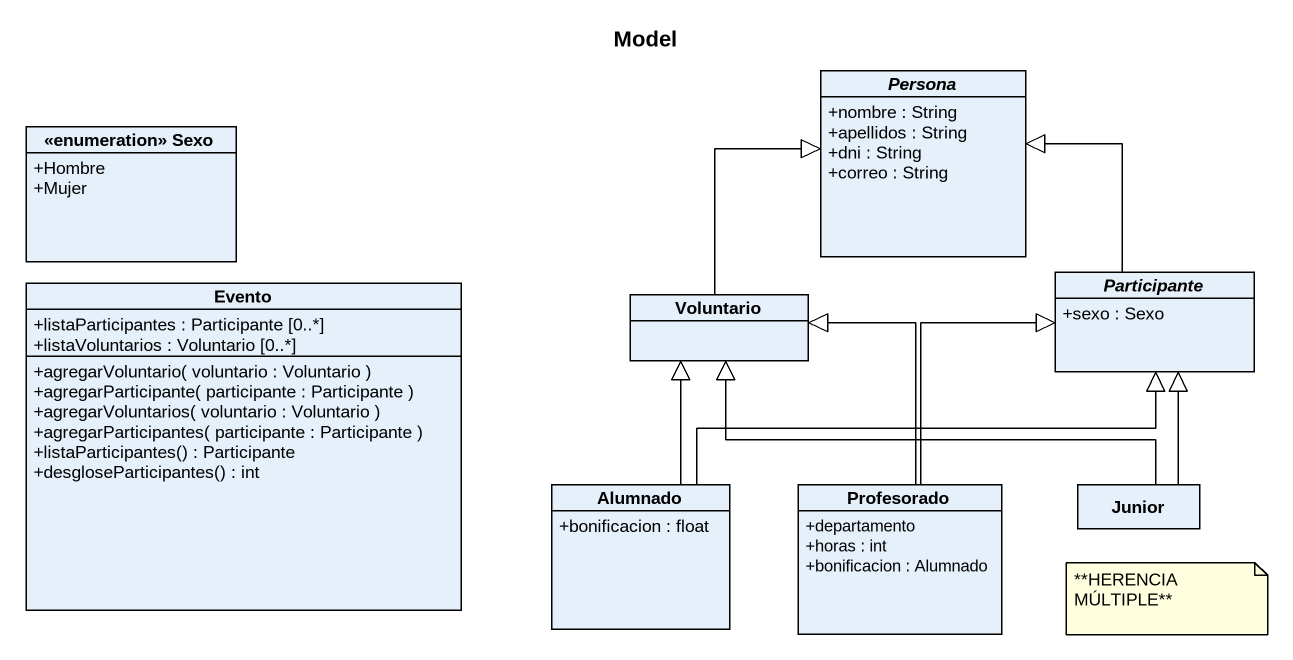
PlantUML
@startuml
title Model
hide circle
hide empty members
skinparam classAttributeIconSize 0
abstract class Persona {
  +nombre : String
  +apellidos : String
  +dni : String
  +correo : String
}
class "<<enumeration>> Sexo" as enumeration_Sexo {
  +Hombre
  +Mujer
}
class Evento {
  +listaParticipantes : Participante [0..*]
  +listaVoluntarios : Voluntario [0..*]
  +agregarVoluntario( voluntario : Voluntario )
  +agregarParticipante( participante : Participante )
  +agregarVoluntarios( voluntario : Voluntario )
  +agregarParticipantes( participante : Participante )
  +listaParticipantes() : Participante
  +desgloseParticipantes() : int
}
abstract class Participante {
  +sexo : Sexo
}
class Voluntario
class Alumnado {
  +bonificacion : float
}
class Profesorado {
  +departamento
  +horas : int
  +bonificacion : Alumnado
}
class Junior
Participante -up-|> Persona
Voluntario -up-|> Persona
Alumnado -right-|> Participante
Alumnado -up-|> Voluntario
Profesorado -up-|> Participante
Profesorado -up-|> Voluntario
Junior -up-|> Participante
Junior -left-|> Voluntario
note as N1
  ~**HERENCIA MÚLTIPLE~**
end note
@enduml
